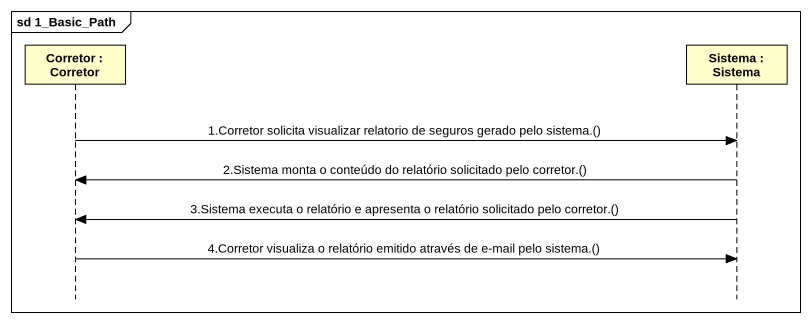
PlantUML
@startuml
mainframe sd 1_Basic_Path
hide footbox
participant "Corretor : Corretor" as Corretor
participant "Sistema : Sistema" as Sistema

Corretor -> Sistema : 1.Corretor solicita visualizar relatorio de seguros gerado pelo sistema.()
Sistema -> Corretor : 2.Sistema monta o conteúdo do relatório solicitado pelo corretor.()
Sistema -> Corretor : 3.Sistema executa o relatório e apresenta o relatório solicitado pelo corretor.()
Corretor -> Sistema : 4.Corretor visualiza o relatório emitido através de e-mail pelo sistema.()
@enduml
